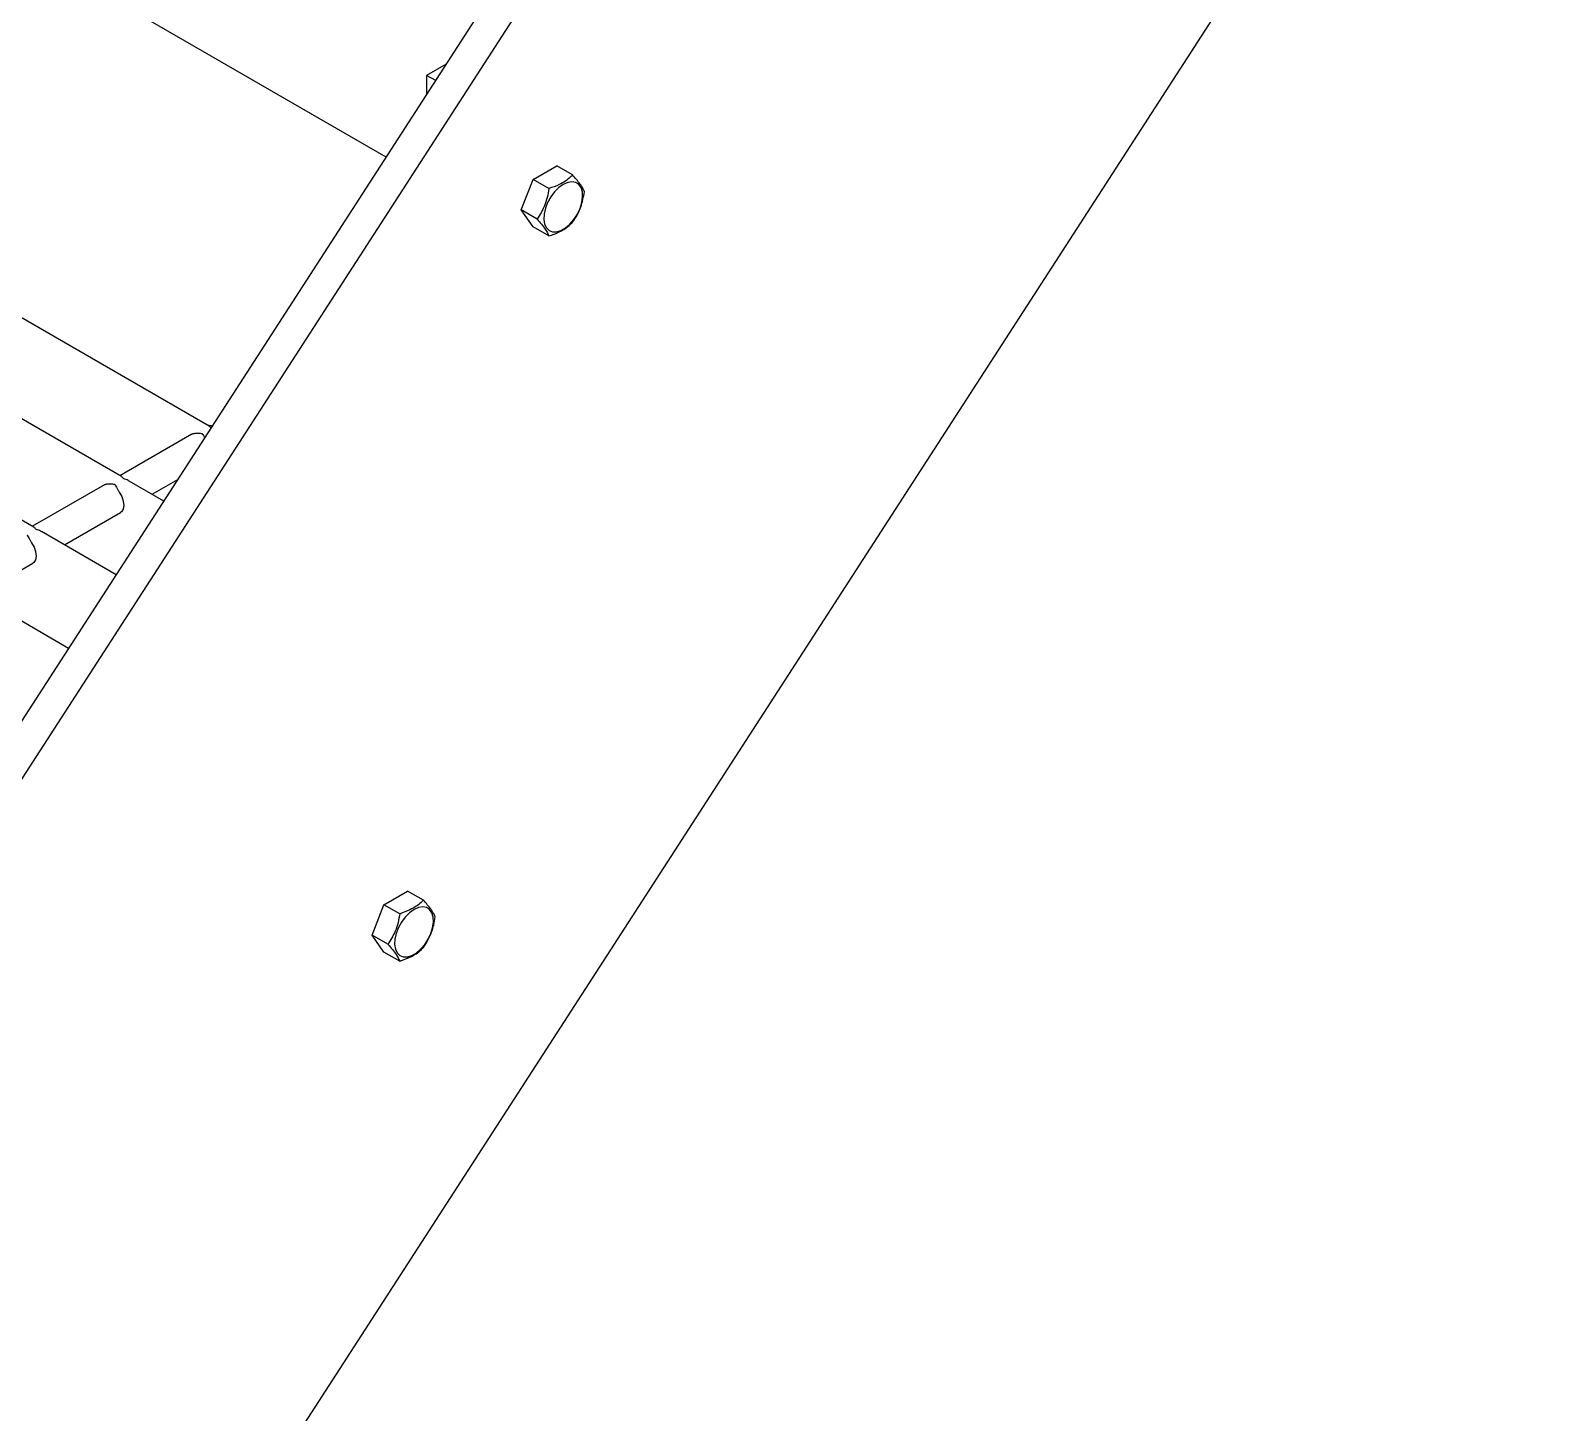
# Model space of a CAD drawing. Header units: millimetres. Extents: x 1293 to 41893, y 1011 to 26911.
# Drawn here: x 35821.2 to 36194, y 8703.9 to 9044.5 of the extents above; entities that cross this region are included whole.
import ezdxf

# ---------------------------------------------------------------- set-up
doc = ezdxf.new("R2010")
doc.units = ezdxf.units.MM
doc.header["$LTSCALE"] = 50
doc.layers.add('CAPA_1', color=7, linetype='Continuous')
doc.layers.add('PASILLOS', color=2, linetype='Continuous')
doc.dimstyles.new('SLDDIMSTYLE3', dxfattribs={"dimtxt": 0.18, "dimasz": 30.769231, "dimexe": 0, "dimexo": 0.0625, "dimgap": 0, "dimtad": 0, "dimtih": 1, "dimtoh": 1, "dimdec": 0, "dimrnd": 1e-09, "dimzin": 0, "dimdsep": 46, "dimtxsty": 'Standard', "dimblk1": 'DOT', "dimblk2": 'DOT', "dimsah": 1, "dimcen": 0.09, "dimadec": 0, "dimazin": 0, "dimtfac": 30.769231, "dimtdec": 0, "dimtofl": 0, "dimtmove": 0, "dimatfit": 3, "dimldrblk": 'DOT', "dimfxl": 1, "dimfrac": 2, "dimtolj": 1, "dimtzin": 0, "dimarcsym": 0})

# ---------------------------------------------------------------- blocks, each defined once
blk = doc.blocks.new('_Dot')
at = {"color": 0, "linetype": 'ByBlock', "lineweight": -2}
blk.add_line((-0.5, 0), (-1, 0), dxfattribs=at)
at = {"color": 0, "linetype": 'ByBlock', "const_width": 0.5}
blk.add_lwpolyline([(-0.25, 0, 1), (0.25, 0, 1)], format="xyb", close=True, dxfattribs=at)

msp = doc.modelspace()

# ---------------------------------------------------------------- linework, layer by layer
at = {"layer": 'PASILLOS', "linetype": 'Continuous', "lineweight": 25}
for p, q in [((37175.4683848, 10690.8903859), (35279.9773712, 7759.9893105)), ((35383.2922084, 8200.5217833), (36146.9735941, 9381.3633587)), ((35383.2922084, 8186.2193557), (36137.7133561, 9352.7422974)), ((35908.9050985, 9013.2501865), (35823.0771129, 9062.7976279)), ((35923.7030107, 9036.2104046), (35918.8720572, 9033.4215545)), ((35921.1206568, 9032.1234656), (35918.8720572, 9033.4215545)), ((35918.8720572, 9033.4215545), (35918.8720572, 9028.6615864)), ((35945.1414659, 9007.7601847), (35950.9743133, 9011.1274158)), ((35954.86301, 9008.882519), (35950.9743133, 9011.1274158)), ((35942.2250421, 9000.2434057), (35945.1414659, 9007.7601847)), ((35949.0301625, 9005.5152879), (35945.1414659, 9007.7601847)), ((35946.1137388, 8997.9985088), (35942.2250421, 9000.2434057)), ((35945.1414659, 8996.0938578), (35942.2250421, 9000.2434057)), ((35949.0301625, 8993.848961), (35945.1414659, 8996.0938578)), ((35865.2696357, 8947.0102015), (35795.3003676, 8987.4026002)), ((35843.6745946, 8934.5436496), (35773.7053265, 8974.9360483)), ((35822.0795535, 8922.0770977), (35756.5388664, 8959.9129311)), ((35861.0258188, 8945.0026186), (35843.2914923, 8934.7648098)), ((35861.0258188, 8945.0026186), (35861.3262345, 8945.1300401)), ((35851.2296375, 8930.1822162), (35857.5380973, 8933.8240126)), ((35839.4307777, 8932.5360667), (35821.6964512, 8922.298258)), ((35839.4307777, 8932.5360667), (35839.7311934, 8932.6634883)), ((35854.1081624, 8928.5204791), (35845.5473754, 8933.4625162)), ((35829.6345964, 8917.7156643), (35843.3992051, 8925.6618039)), ((35842.3668519, 8910.3654897), (35823.9523343, 8920.9959644)), ((35808.0395553, 8905.2491125), (35821.804164, 8913.195252)), ((35830.6255415, 8892.2105002), (35802.3572932, 8908.5294125)), ((35908.3624854, 8829.0694362), (35914.1953329, 8832.4366673)), ((35918.0840296, 8830.1917705), (35914.1953329, 8832.4366673)), ((35905.4460617, 8821.5526572), (35908.3624854, 8829.0694362)), ((35912.2511821, 8826.8245394), (35908.3624854, 8829.0694362)), ((35909.3347584, 8819.3077604), (35905.4460617, 8821.5526572)), ((35908.3624854, 8817.4031093), (35905.4460617, 8821.5526572)), ((35912.2511821, 8815.1582125), (35908.3624854, 8817.4031093))]:
    msp.add_line(p, q, dxfattribs=at)
at = {"layer": 'PASILLOS', "linetype": 'Continuous', "lineweight": 25, "flags": 128}
for points in [[(35952.5480176, 9006.5511701), (35951.4431052, 9005.764185), (35950.397759, 9004.721361), (35949.4683337, 9003.4789171), (35948.7049349, 9002.1038336), (35948.1487178, 9000.6702417), (35947.8296681, 8999.2554268), (35947.7649858, 8997.9356618), (35947.9581579, 8996.7820956), (35948.3987706, 8995.8569172), (35949.0630703, 8995.2100034), (35949.9152444, 8994.8762293), (35950.909352, 8994.8735889), (35951.9918005, 8995.2022244), (35953.1042348, 8995.844419), (35954.1866833, 8996.7655519), (35955.1807908, 8997.9159646), (35956.0329649, 8999.2336379), (35956.6972646, 9000.6475359), (35957.1378774, 9002.0814348), (35957.3310495, 9003.4580328), (35957.2663672, 9004.7031172), (35956.9473175, 9005.7495652), (35956.3911003, 9006.5409624), (35955.6277016, 9007.0346445), (35954.6982763, 9007.2039969), (35953.65293, 9007.0398897), (35952.5480176, 9006.5511701)], [(35843.0987894, 8930.7194164), (35843.7070726, 8929.6455529), (35844.0936714, 8928.5188219), (35844.2211951, 8927.448198), (35844.0773098, 8926.5372292), (35843.6759319, 8925.8740222), (35843.3992051, 8925.6618039)], [(35821.5037483, 8918.2528646), (35822.1120315, 8917.179001), (35822.4986303, 8916.05227), (35822.626154, 8914.9816461), (35822.4822687, 8914.0706773), (35822.0808908, 8913.4074703), (35821.804164, 8913.195252)], [(35915.7690372, 8827.8604216), (35914.6641248, 8827.0734365), (35913.6187785, 8826.0306126), (35912.6893532, 8824.7881686), (35911.9259545, 8823.4130851), (35911.3697374, 8821.9794933), (35911.0506876, 8820.5646783), (35910.9860053, 8819.2449133), (35911.1791775, 8818.0913471), (35911.6197902, 8817.1661688), (35912.2840899, 8816.5192549), (35913.136264, 8816.1854809), (35914.1303716, 8816.1828404), (35915.2128201, 8816.5114759), (35916.3252544, 8817.1536705), (35917.4077028, 8818.0748034), (35918.4018104, 8819.2252161), (35919.2539845, 8820.5428894), (35919.9182842, 8821.9567874), (35920.3588969, 8823.3906863), (35920.5520691, 8824.7672844), (35920.4873868, 8826.0123688), (35920.1683371, 8827.0588167), (35919.6121199, 8827.850214), (35918.8487212, 8828.343896), (35917.9192959, 8828.5132484), (35916.8739496, 8828.3491412), (35915.7690372, 8827.8604216)]]:
    msp.add_lwpolyline(points, dxfattribs=at)
at = {"layer": 'PASILLOS', "linetype": 'Continuous', "lineweight": 25}
msp.add_arc((35865.0926197, 8944.8974556), 2.2342213, 65.602777558, 90.845958077, dxfattribs=at)
for points, knots in [([(35954.86301, 9008.882519), (35954.6808365, 9008.6986447), (35954.1531675, 9008.1660494), (35953.1061821, 9007.3341269), (35951.3833531, 9006.3373884), (35949.9006421, 9005.8193949), (35949.0301625, 9005.5152879)], [0, 0, 0, 0, 0.1315464599, 0.3810267709, 0.6366091688, 1, 1, 1, 1]), ([(35957.7794337, 9004.7329712), (35957.6557648, 9005.0182613), (35957.4057453, 9005.5950278), (35956.5582426, 9006.9235318), (35955.5194309, 9008.1239681), (35954.86301, 9008.882519)], [0, 0, 0, 0, 0.2648633469, 0.5354700776, 1, 1, 1, 1]), ([(35949.0301625, 9005.5152879), (35948.9064936, 9004.7886285), (35948.6564741, 9003.3195526), (35947.8089715, 9000.677559), (35946.7701598, 8999.0358795), (35946.1137388, 8997.9985088)], [0, 0, 0, 0, 0.2648633469, 0.5354700776, 1, 1, 1, 1]), ([(35954.86301, 8997.2161922), (35955.2452884, 8997.7935595), (35956.0181347, 8998.9608139), (35957.1557733, 9001.4353155), (35957.5379425, 9003.4560666), (35957.7794337, 9004.7329712)], [0, 0, 0, 0, 0.2648633469, 0.5354700776, 1, 1, 1, 1]), ([(35946.1137388, 8997.9985088), (35946.4960172, 8997.5639266), (35947.2688635, 8996.6853386), (35948.4065022, 8995.1893427), (35948.7886713, 8994.367978), (35949.0301625, 8993.848961)], [0, 0, 0, 0, 0.2648633469, 0.5354700776, 1, 1, 1, 1]), ([(35949.0301625, 8993.848961), (35949.900657, 8994.1530618), (35951.3680428, 8994.6656821), (35953.0944372, 8995.6596909), (35954.1442963, 8996.4907731), (35954.6808387, 8997.0323213), (35954.86301, 8997.2161922)], [0, 0, 0, 0, 0.3633893563, 0.612562675, 0.868454074, 1, 1, 1, 1]), ([(35861.3262345, 8945.1300401), (35861.4228571, 8945.1542772), (35861.7397325, 8945.2337632), (35862.5138732, 8945.2892989), (35863.2039111, 8945.2108714), (35863.5673751, 8945.1310076), (35863.5712985, 8945.1301455)], [0, 0, 0, 0, 0.1723614537, 0.5652622384, 0.9953071929, 1, 1, 1, 1]), ([(35863.5712985, 8945.1301455), (35863.5727975, 8945.1278773), (35863.7604383, 8944.84395), (35863.9304773, 8944.4991979), (35864.1674615, 8944.0781291), (35864.1685054, 8944.0762744)], [0, 0, 0, 0, 0.00795377041, 0.99563031893, 1, 1, 1, 1]), ([(35865.8163625, 8946.4261933), (35865.8148643, 8946.4284565), (35865.6405143, 8946.6918174), (35865.451498, 8946.8430501), (35865.264106, 8946.9929831)], [0, 0, 0, 0, 0.0085933525, 1, 1, 1, 1]), ([(35844.2213214, 8933.9596415), (35844.2198232, 8933.9619046), (35844.0454732, 8934.2252655), (35843.8564569, 8934.3764982), (35843.6690649, 8934.5264312)], [0, 0, 0, 0, 0.0085933525, 1, 1, 1, 1]), ([(35845.529929, 8933.4374), (35845.4534046, 8933.4916139), (35845.0645811, 8933.7670769), (35844.5886335, 8933.8782391), (35844.2252441, 8933.9587722), (35844.2213214, 8933.9596415)], [0, 0, 0, 0, 0.1951000566, 0.9913114514, 1, 1, 1, 1]), ([(35839.7311934, 8932.6634883), (35839.827816, 8932.6877254), (35840.1446914, 8932.7672113), (35840.9188321, 8932.822747), (35841.60887, 8932.7443195), (35841.972334, 8932.6644557), (35841.9762574, 8932.6635936)], [0, 0, 0, 0, 0.1723614537, 0.5652622384, 0.9953071929, 1, 1, 1, 1]), ([(35841.9762574, 8932.6635936), (35841.977756, 8932.6613257), (35842.1653417, 8932.3774407), (35842.4445552, 8931.8495675), (35842.8330721, 8931.1238799), (35843.0329767, 8930.8195937), (35843.0987894, 8930.7194164)], [0, 0, 0, 0, 0.0046971273, 0.5879730075, 0.8643521995, 1, 1, 1, 1]), ([(35820.3812163, 8920.1970417), (35820.3827149, 8920.1947739), (35820.5703006, 8919.9108888), (35820.8495141, 8919.3830156), (35821.238031, 8918.6573281), (35821.4379356, 8918.3530419), (35821.5037483, 8918.2528646)], [0, 0, 0, 0, 0.0046971273, 0.5879730075, 0.8643521995, 1, 1, 1, 1]), ([(35822.6262803, 8921.4930896), (35822.6247821, 8921.4953528), (35822.4504321, 8921.7587137), (35822.2614158, 8921.9099463), (35822.0740238, 8922.0598794)], [0, 0, 0, 0, 0.0085933525, 1, 1, 1, 1]), ([(35823.9348879, 8920.9708482), (35823.8583635, 8921.0250621), (35823.46954, 8921.300525), (35822.9935924, 8921.4116873), (35822.630203, 8921.4922203), (35822.6262803, 8921.4930896)], [0, 0, 0, 0, 0.19510005661, 0.99131145138, 1, 1, 1, 1]), ([(35918.0840296, 8830.1917705), (35917.901856, 8830.0078962), (35917.374187, 8829.4753009), (35916.3272016, 8828.6433784), (35914.6043727, 8827.6466399), (35913.1216617, 8827.1286464), (35912.2511821, 8826.8245394)], [0, 0, 0, 0, 0.1315464599, 0.3810267709, 0.6366091688, 1, 1, 1, 1]), ([(35921.0004533, 8826.0422227), (35920.8767844, 8826.3275128), (35920.6267649, 8826.9042793), (35919.7792622, 8828.2327834), (35918.7404505, 8829.4332196), (35918.0840296, 8830.1917705)], [0, 0, 0, 0, 0.2648633469, 0.5354700776, 1, 1, 1, 1]), ([(35912.2511821, 8826.8245394), (35912.1275132, 8826.09788), (35911.8774937, 8824.6288041), (35911.029991, 8821.9868105), (35909.9911793, 8820.3451311), (35909.3347584, 8819.3077604)], [0, 0, 0, 0, 0.2648633469, 0.5354700776, 1, 1, 1, 1]), ([(35918.0840296, 8818.5254437), (35918.466308, 8819.102811), (35919.2391543, 8820.2700654), (35920.3767929, 8822.7445671), (35920.7589621, 8824.7653181), (35921.0004533, 8826.0422227)], [0, 0, 0, 0, 0.2648633469, 0.5354700776, 1, 1, 1, 1]), ([(35909.3347584, 8819.3077604), (35909.7170368, 8818.8731782), (35910.4898831, 8817.9945901), (35911.6275217, 8816.4985942), (35912.0096909, 8815.6772296), (35912.2511821, 8815.1582125)], [0, 0, 0, 0, 0.2648633469, 0.5354700776, 1, 1, 1, 1]), ([(35912.2511821, 8815.1582125), (35913.1216765, 8815.4623133), (35914.5890623, 8815.9749336), (35916.3154568, 8816.9689425), (35917.3653159, 8817.8000247), (35917.9018582, 8818.3415728), (35918.0840296, 8818.5254437)], [0, 0, 0, 0, 0.3633893563, 0.612562675, 0.868454074, 1, 1, 1, 1])]:
    msp.add_open_spline(points, degree=3, knots=knots, dxfattribs=at)

# ---------------------------------------------------------------- leaders
at = {"layer": 'CAPA_1'}
msp.add_leader([(36176.5526642, 9315.678791), (36708.2667399, 8563.7715021)], dimstyle='SLDDIMSTYLE3', dxfattribs=at)

doc.saveas('drawing.dxf')
